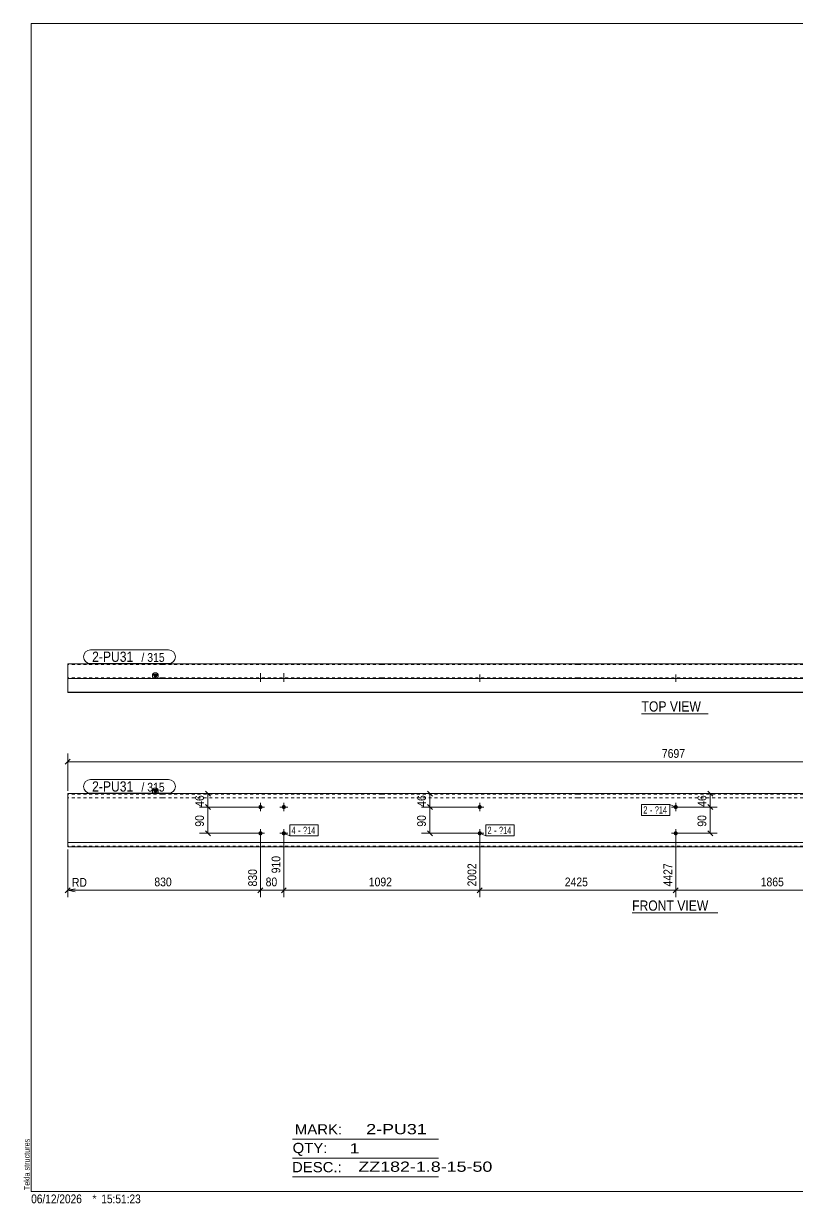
# Model space of a CAD drawing. Header units: millimetres. Extents: x 2 to 579, y 1 to 405.
# Drawn here: x 2.4 to 267.3, y 1 to 405 of the extents above; entities that cross this region are included whole.
import ezdxf

# ---------------------------------------------------------------- set-up
doc = ezdxf.new("R2010")
doc.units = ezdxf.units.MM
doc.linetypes.add('XKITLINE00', pattern=[0])
doc.linetypes.add('XKITLINE01', pattern=[4, 1, -1, 1, -1])
for name, color, linetype, lineweight in [('Bolt', 3, 'Continuous', 0), ('BoltMark', 7, 'Continuous', 0), ('Dimensions', 7, 'Continuous', 0), ('DrawingSheet', 5, 'Continuous', 0), ('OtherObjectType', 7, 'Continuous', 0), ('Part', 2, 'Continuous', 0), ('PartMark', 7, 'Continuous', 0)]:
    doc.layers.add(name, color=color, linetype=linetype, lineweight=lineweight)
doc.styles.add('ARIAL', font='ARIAL.TTF')
doc.styles.add('ARIAL_NARROW', font='ARIALN.TTF')

# ---------------------------------------------------------------- blocks, each defined once
blk = doc.blocks.new('*A1')
at = {"layer": 'Bolt'}
for points in [[(84.2, 136.67), (84.19, 136.63), (84.19, 136.6), (84.18, 136.56), (84.18, 136.53), (84.17, 136.5), (84.16, 136.46), (84.14, 136.43), (84.13, 136.4), (84.11, 136.37), (84.1, 136.34), (84.08, 136.31), (84.06, 136.28), (84.04, 136.26), (84.02, 136.23), (83.99, 136.2), (83.97, 136.18), (83.94, 136.16), (83.91, 136.14), (83.89, 136.12), (83.86, 136.1), (83.83, 136.08), (83.8, 136.07), (83.76, 136.05), (83.73, 136.04), (83.7, 136.03), (83.67, 136.02), (83.63, 136.01), (83.6, 136.01), (83.57, 136), (83.53, 136), (83.5, 136), (83.46, 136), (83.43, 136), (83.39, 136.01), (83.36, 136.01), (83.33, 136.02), (83.29, 136.03), (83.26, 136.04), (83.23, 136.05), (83.2, 136.07), (83.17, 136.08), (83.14, 136.1), (83.11, 136.12), (83.08, 136.14), (83.05, 136.16), (83.03, 136.18), (83, 136.2), (82.98, 136.23), (82.96, 136.26), (82.93, 136.28), (82.91, 136.31), (82.9, 136.34), (82.88, 136.37), (82.86, 136.4), (82.85, 136.43), (82.84, 136.46), (82.83, 136.5), (82.82, 136.53), (82.81, 136.56), (82.8, 136.6), (82.8, 136.63), (82.8, 136.67), (82.8, 136.7), (82.8, 136.73), (82.8, 136.77), (82.8, 136.8), (82.81, 136.84), (82.82, 136.87), (82.83, 136.9), (82.84, 136.94), (82.85, 136.97), (82.86, 137), (82.88, 137.03), (82.9, 137.06), (82.91, 137.09), (82.93, 137.12), (82.96, 137.14), (82.98, 137.17), (83, 137.19), (83.03, 137.22), (83.05, 137.24), (83.08, 137.26), (83.11, 137.28), (83.14, 137.3), (83.17, 137.32), (83.2, 137.33), (83.23, 137.35), (83.26, 137.36), (83.29, 137.37), (83.33, 137.38), (83.36, 137.39), (83.39, 137.39), (83.43, 137.4), (83.46, 137.4), (83.5, 137.4), (83.53, 137.4), (83.57, 137.4), (83.6, 137.39), (83.63, 137.39), (83.67, 137.38), (83.7, 137.37), (83.73, 137.36), (83.76, 137.35), (83.8, 137.33), (83.83, 137.32), (83.86, 137.3), (83.89, 137.28), (83.91, 137.26), (83.94, 137.24), (83.97, 137.22), (83.99, 137.19), (84.02, 137.17), (84.04, 137.14), (84.06, 137.12), (84.08, 137.09), (84.1, 137.06), (84.11, 137.03), (84.13, 137), (84.14, 136.97), (84.16, 136.94), (84.17, 136.9), (84.18, 136.87), (84.18, 136.84), (84.19, 136.8), (84.19, 136.77), (84.2, 136.73), (84.2, 136.7)], [(92.2, 136.67), (92.19, 136.63), (92.19, 136.6), (92.18, 136.56), (92.18, 136.53), (92.17, 136.5), (92.16, 136.46), (92.14, 136.43), (92.13, 136.4), (92.11, 136.37), (92.1, 136.34), (92.08, 136.31), (92.06, 136.28), (92.04, 136.26), (92.02, 136.23), (91.99, 136.2), (91.97, 136.18), (91.94, 136.16), (91.91, 136.14), (91.89, 136.12), (91.86, 136.1), (91.83, 136.08), (91.8, 136.07), (91.76, 136.05), (91.73, 136.04), (91.7, 136.03), (91.67, 136.02), (91.63, 136.01), (91.6, 136.01), (91.57, 136), (91.53, 136), (91.5, 136), (91.46, 136), (91.43, 136), (91.39, 136.01), (91.36, 136.01), (91.33, 136.02), (91.29, 136.03), (91.26, 136.04), (91.23, 136.05), (91.2, 136.07), (91.17, 136.08), (91.14, 136.1), (91.11, 136.12), (91.08, 136.14), (91.05, 136.16), (91.03, 136.18), (91, 136.2), (90.98, 136.23), (90.96, 136.26), (90.93, 136.28), (90.91, 136.31), (90.9, 136.34), (90.88, 136.37), (90.86, 136.4), (90.85, 136.43), (90.84, 136.46), (90.83, 136.5), (90.82, 136.53), (90.81, 136.56), (90.8, 136.6), (90.8, 136.63), (90.8, 136.67), (90.8, 136.7), (90.8, 136.73), (90.8, 136.77), (90.8, 136.8), (90.81, 136.84), (90.82, 136.87), (90.83, 136.9), (90.84, 136.94), (90.85, 136.97), (90.86, 137), (90.88, 137.03), (90.9, 137.06), (90.91, 137.09), (90.93, 137.12), (90.96, 137.14), (90.98, 137.17), (91, 137.19), (91.03, 137.22), (91.05, 137.24), (91.08, 137.26), (91.11, 137.28), (91.14, 137.3), (91.17, 137.32), (91.2, 137.33), (91.23, 137.35), (91.26, 137.36), (91.29, 137.37), (91.33, 137.38), (91.36, 137.39), (91.39, 137.39), (91.43, 137.4), (91.46, 137.4), (91.5, 137.4), (91.53, 137.4), (91.57, 137.4), (91.6, 137.39), (91.63, 137.39), (91.67, 137.38), (91.7, 137.37), (91.73, 137.36), (91.76, 137.35), (91.8, 137.33), (91.83, 137.32), (91.86, 137.3), (91.89, 137.28), (91.91, 137.26), (91.94, 137.24), (91.97, 137.22), (91.99, 137.19), (92.02, 137.17), (92.04, 137.14), (92.06, 137.12), (92.08, 137.09), (92.1, 137.06), (92.11, 137.03), (92.13, 137), (92.14, 136.97), (92.16, 136.94), (92.17, 136.9), (92.18, 136.87), (92.18, 136.84), (92.19, 136.8), (92.19, 136.77), (92.2, 136.73), (92.2, 136.7)], [(84.2, 127.67), (84.19, 127.63), (84.19, 127.6), (84.18, 127.56), (84.18, 127.53), (84.17, 127.5), (84.16, 127.46), (84.14, 127.43), (84.13, 127.4), (84.11, 127.37), (84.1, 127.34), (84.08, 127.31), (84.06, 127.28), (84.04, 127.26), (84.02, 127.23), (83.99, 127.2), (83.97, 127.18), (83.94, 127.16), (83.91, 127.14), (83.89, 127.12), (83.86, 127.1), (83.83, 127.08), (83.8, 127.07), (83.76, 127.05), (83.73, 127.04), (83.7, 127.03), (83.67, 127.02), (83.63, 127.01), (83.6, 127.01), (83.57, 127), (83.53, 127), (83.5, 127), (83.46, 127), (83.43, 127), (83.39, 127.01), (83.36, 127.01), (83.33, 127.02), (83.29, 127.03), (83.26, 127.04), (83.23, 127.05), (83.2, 127.07), (83.17, 127.08), (83.14, 127.1), (83.11, 127.12), (83.08, 127.14), (83.05, 127.16), (83.03, 127.18), (83, 127.2), (82.98, 127.23), (82.96, 127.26), (82.93, 127.28), (82.91, 127.31), (82.9, 127.34), (82.88, 127.37), (82.86, 127.4), (82.85, 127.43), (82.84, 127.46), (82.83, 127.5), (82.82, 127.53), (82.81, 127.56), (82.8, 127.6), (82.8, 127.63), (82.8, 127.67), (82.8, 127.7), (82.8, 127.73), (82.8, 127.77), (82.8, 127.8), (82.81, 127.84), (82.82, 127.87), (82.83, 127.9), (82.84, 127.94), (82.85, 127.97), (82.86, 128), (82.88, 128.03), (82.9, 128.06), (82.91, 128.09), (82.93, 128.12), (82.96, 128.14), (82.98, 128.17), (83, 128.19), (83.03, 128.22), (83.05, 128.24), (83.08, 128.26), (83.11, 128.28), (83.14, 128.3), (83.17, 128.32), (83.2, 128.33), (83.23, 128.35), (83.26, 128.36), (83.29, 128.37), (83.33, 128.38), (83.36, 128.39), (83.39, 128.39), (83.43, 128.4), (83.46, 128.4), (83.5, 128.4), (83.53, 128.4), (83.57, 128.4), (83.6, 128.39), (83.63, 128.39), (83.67, 128.38), (83.7, 128.37), (83.73, 128.36), (83.76, 128.35), (83.8, 128.33), (83.83, 128.32), (83.86, 128.3), (83.89, 128.28), (83.91, 128.26), (83.94, 128.24), (83.97, 128.22), (83.99, 128.19), (84.02, 128.17), (84.04, 128.14), (84.06, 128.12), (84.08, 128.09), (84.1, 128.06), (84.11, 128.03), (84.13, 128), (84.14, 127.97), (84.16, 127.94), (84.17, 127.9), (84.18, 127.87), (84.18, 127.84), (84.19, 127.8), (84.19, 127.77), (84.2, 127.73), (84.2, 127.7)], [(92.2, 127.67), (92.19, 127.63), (92.19, 127.6), (92.18, 127.56), (92.18, 127.53), (92.17, 127.5), (92.16, 127.46), (92.14, 127.43), (92.13, 127.4), (92.11, 127.37), (92.1, 127.34), (92.08, 127.31), (92.06, 127.28), (92.04, 127.26), (92.02, 127.23), (91.99, 127.2), (91.97, 127.18), (91.94, 127.16), (91.91, 127.14), (91.89, 127.12), (91.86, 127.1), (91.83, 127.08), (91.8, 127.07), (91.76, 127.05), (91.73, 127.04), (91.7, 127.03), (91.67, 127.02), (91.63, 127.01), (91.6, 127.01), (91.57, 127), (91.53, 127), (91.5, 127), (91.46, 127), (91.43, 127), (91.39, 127.01), (91.36, 127.01), (91.33, 127.02), (91.29, 127.03), (91.26, 127.04), (91.23, 127.05), (91.2, 127.07), (91.17, 127.08), (91.14, 127.1), (91.11, 127.12), (91.08, 127.14), (91.05, 127.16), (91.03, 127.18), (91, 127.2), (90.98, 127.23), (90.96, 127.26), (90.93, 127.28), (90.91, 127.31), (90.9, 127.34), (90.88, 127.37), (90.86, 127.4), (90.85, 127.43), (90.84, 127.46), (90.83, 127.5), (90.82, 127.53), (90.81, 127.56), (90.8, 127.6), (90.8, 127.63), (90.8, 127.67), (90.8, 127.7), (90.8, 127.73), (90.8, 127.77), (90.8, 127.8), (90.81, 127.84), (90.82, 127.87), (90.83, 127.9), (90.84, 127.94), (90.85, 127.97), (90.86, 128), (90.88, 128.03), (90.9, 128.06), (90.91, 128.09), (90.93, 128.12), (90.96, 128.14), (90.98, 128.17), (91, 128.19), (91.03, 128.22), (91.05, 128.24), (91.08, 128.26), (91.11, 128.28), (91.14, 128.3), (91.17, 128.32), (91.2, 128.33), (91.23, 128.35), (91.26, 128.36), (91.29, 128.37), (91.33, 128.38), (91.36, 128.39), (91.39, 128.39), (91.43, 128.4), (91.46, 128.4), (91.5, 128.4), (91.53, 128.4), (91.57, 128.4), (91.6, 128.39), (91.63, 128.39), (91.67, 128.38), (91.7, 128.37), (91.73, 128.36), (91.76, 128.35), (91.8, 128.33), (91.83, 128.32), (91.86, 128.3), (91.89, 128.28), (91.91, 128.26), (91.94, 128.24), (91.97, 128.22), (91.99, 128.19), (92.02, 128.17), (92.04, 128.14), (92.06, 128.12), (92.08, 128.09), (92.1, 128.06), (92.11, 128.03), (92.13, 128), (92.14, 127.97), (92.16, 127.94), (92.17, 127.9), (92.18, 127.87), (92.18, 127.84), (92.19, 127.8), (92.19, 127.77), (92.2, 127.73), (92.2, 127.7)]]:
    blk.add_hatch(color=3, dxfattribs=at).paths.add_polyline_path(points, flags=17)
at = {"layer": 'Bolt', "color": 3, "linetype": 'XKITLINE00', "lineweight": 0}
for p, q in [((83.5, 138.1), (83.5, 135.3)), ((91.5, 138.1), (91.5, 135.3)), ((84.9, 136.7), (82.1, 136.7)), ((92.9, 136.7), (90.1, 136.7)), ((84.9, 127.7), (82.1, 127.7)), ((83.5, 129.1), (83.5, 126.3)), ((92.9, 127.7), (90.1, 127.7)), ((91.5, 129.1), (91.5, 126.3))]:
    blk.add_line(p, q, dxfattribs=at)
blk = doc.blocks.new('*A2')
at = {"layer": 'Bolt'}
for points in [[(159.29, 136.67), (159.29, 136.63), (159.28, 136.6), (159.28, 136.56), (159.27, 136.53), (159.26, 136.5), (159.25, 136.46), (159.24, 136.43), (159.22, 136.4), (159.21, 136.37), (159.19, 136.34), (159.17, 136.31), (159.15, 136.28), (159.13, 136.26), (159.11, 136.23), (159.09, 136.2), (159.06, 136.18), (159.03, 136.16), (159.01, 136.14), (158.98, 136.12), (158.95, 136.1), (158.92, 136.08), (158.89, 136.07), (158.86, 136.05), (158.83, 136.04), (158.79, 136.03), (158.76, 136.02), (158.73, 136.01), (158.69, 136.01), (158.66, 136), (158.63, 136), (158.59, 136), (158.56, 136), (158.52, 136), (158.49, 136.01), (158.45, 136.01), (158.42, 136.02), (158.39, 136.03), (158.36, 136.04), (158.32, 136.05), (158.29, 136.07), (158.26, 136.08), (158.23, 136.1), (158.2, 136.12), (158.17, 136.14), (158.15, 136.16), (158.12, 136.18), (158.1, 136.2), (158.07, 136.23), (158.05, 136.26), (158.03, 136.28), (158.01, 136.31), (157.99, 136.34), (157.97, 136.37), (157.96, 136.4), (157.94, 136.43), (157.93, 136.46), (157.92, 136.5), (157.91, 136.53), (157.9, 136.56), (157.9, 136.6), (157.89, 136.63), (157.89, 136.67), (157.89, 136.7), (157.89, 136.73), (157.89, 136.77), (157.9, 136.8), (157.9, 136.84), (157.91, 136.87), (157.92, 136.9), (157.93, 136.94), (157.94, 136.97), (157.96, 137), (157.97, 137.03), (157.99, 137.06), (158.01, 137.09), (158.03, 137.12), (158.05, 137.14), (158.07, 137.17), (158.1, 137.19), (158.12, 137.22), (158.15, 137.24), (158.17, 137.26), (158.2, 137.28), (158.23, 137.3), (158.26, 137.32), (158.29, 137.33), (158.32, 137.35), (158.36, 137.36), (158.39, 137.37), (158.42, 137.38), (158.45, 137.39), (158.49, 137.39), (158.52, 137.4), (158.56, 137.4), (158.59, 137.4), (158.63, 137.4), (158.66, 137.4), (158.69, 137.39), (158.73, 137.39), (158.76, 137.38), (158.79, 137.37), (158.83, 137.36), (158.86, 137.35), (158.89, 137.33), (158.92, 137.32), (158.95, 137.3), (158.98, 137.28), (159.01, 137.26), (159.03, 137.24), (159.06, 137.22), (159.09, 137.19), (159.11, 137.17), (159.13, 137.14), (159.15, 137.12), (159.17, 137.09), (159.19, 137.06), (159.21, 137.03), (159.22, 137), (159.24, 136.97), (159.25, 136.94), (159.26, 136.9), (159.27, 136.87), (159.28, 136.84), (159.28, 136.8), (159.29, 136.77), (159.29, 136.73), (159.29, 136.7)], [(159.29, 127.67), (159.29, 127.63), (159.28, 127.6), (159.28, 127.56), (159.27, 127.53), (159.26, 127.5), (159.25, 127.46), (159.24, 127.43), (159.22, 127.4), (159.21, 127.37), (159.19, 127.34), (159.17, 127.31), (159.15, 127.28), (159.13, 127.26), (159.11, 127.23), (159.09, 127.2), (159.06, 127.18), (159.03, 127.16), (159.01, 127.14), (158.98, 127.12), (158.95, 127.1), (158.92, 127.08), (158.89, 127.07), (158.86, 127.05), (158.83, 127.04), (158.79, 127.03), (158.76, 127.02), (158.73, 127.01), (158.69, 127.01), (158.66, 127), (158.63, 127), (158.59, 127), (158.56, 127), (158.52, 127), (158.49, 127.01), (158.45, 127.01), (158.42, 127.02), (158.39, 127.03), (158.36, 127.04), (158.32, 127.05), (158.29, 127.07), (158.26, 127.08), (158.23, 127.1), (158.2, 127.12), (158.17, 127.14), (158.15, 127.16), (158.12, 127.18), (158.1, 127.2), (158.07, 127.23), (158.05, 127.26), (158.03, 127.28), (158.01, 127.31), (157.99, 127.34), (157.97, 127.37), (157.96, 127.4), (157.94, 127.43), (157.93, 127.46), (157.92, 127.5), (157.91, 127.53), (157.9, 127.56), (157.9, 127.6), (157.89, 127.63), (157.89, 127.67), (157.89, 127.7), (157.89, 127.73), (157.89, 127.77), (157.9, 127.8), (157.9, 127.84), (157.91, 127.87), (157.92, 127.9), (157.93, 127.94), (157.94, 127.97), (157.96, 128), (157.97, 128.03), (157.99, 128.06), (158.01, 128.09), (158.03, 128.12), (158.05, 128.14), (158.07, 128.17), (158.1, 128.19), (158.12, 128.22), (158.15, 128.24), (158.17, 128.26), (158.2, 128.28), (158.23, 128.3), (158.26, 128.32), (158.29, 128.33), (158.32, 128.35), (158.36, 128.36), (158.39, 128.37), (158.42, 128.38), (158.45, 128.39), (158.49, 128.39), (158.52, 128.4), (158.56, 128.4), (158.59, 128.4), (158.63, 128.4), (158.66, 128.4), (158.69, 128.39), (158.73, 128.39), (158.76, 128.38), (158.79, 128.37), (158.83, 128.36), (158.86, 128.35), (158.89, 128.33), (158.92, 128.32), (158.95, 128.3), (158.98, 128.28), (159.01, 128.26), (159.03, 128.24), (159.06, 128.22), (159.09, 128.19), (159.11, 128.17), (159.13, 128.14), (159.15, 128.12), (159.17, 128.09), (159.19, 128.06), (159.21, 128.03), (159.22, 128), (159.24, 127.97), (159.25, 127.94), (159.26, 127.9), (159.27, 127.87), (159.28, 127.84), (159.28, 127.8), (159.29, 127.77), (159.29, 127.73), (159.29, 127.7)]]:
    blk.add_hatch(color=3, dxfattribs=at).paths.add_polyline_path(points, flags=17)
at = {"layer": 'Bolt', "color": 3, "linetype": 'XKITLINE00', "lineweight": 0}
for p, q in [((158.59, 138.1), (158.59, 135.3)), ((159.99, 136.7), (157.19, 136.7)), ((159.99, 127.7), (157.19, 127.7)), ((158.59, 129.1), (158.59, 126.3))]:
    blk.add_line(p, q, dxfattribs=at)
blk = doc.blocks.new('*A3')
at = {"layer": 'Bolt'}
for points in [[(226.38, 136.67), (226.38, 136.63), (226.38, 136.6), (226.37, 136.56), (226.36, 136.53), (226.35, 136.5), (226.34, 136.46), (226.33, 136.43), (226.32, 136.4), (226.3, 136.37), (226.29, 136.34), (226.27, 136.31), (226.25, 136.28), (226.23, 136.26), (226.2, 136.23), (226.18, 136.2), (226.15, 136.18), (226.13, 136.16), (226.1, 136.14), (226.07, 136.12), (226.04, 136.1), (226.01, 136.08), (225.98, 136.07), (225.95, 136.05), (225.92, 136.04), (225.89, 136.03), (225.85, 136.02), (225.82, 136.01), (225.79, 136.01), (225.75, 136), (225.72, 136), (225.68, 136), (225.65, 136), (225.62, 136), (225.58, 136.01), (225.55, 136.01), (225.51, 136.02), (225.48, 136.03), (225.45, 136.04), (225.42, 136.05), (225.39, 136.07), (225.35, 136.08), (225.32, 136.1), (225.3, 136.12), (225.27, 136.14), (225.24, 136.16), (225.21, 136.18), (225.19, 136.2), (225.17, 136.23), (225.14, 136.26), (225.12, 136.28), (225.1, 136.31), (225.08, 136.34), (225.07, 136.37), (225.05, 136.4), (225.04, 136.43), (225.03, 136.46), (225.01, 136.5), (225.01, 136.53), (225, 136.56), (224.99, 136.6), (224.99, 136.63), (224.99, 136.67), (224.98, 136.7), (224.99, 136.73), (224.99, 136.77), (224.99, 136.8), (225, 136.84), (225.01, 136.87), (225.01, 136.9), (225.03, 136.94), (225.04, 136.97), (225.05, 137), (225.07, 137.03), (225.08, 137.06), (225.1, 137.09), (225.12, 137.12), (225.14, 137.14), (225.17, 137.17), (225.19, 137.19), (225.21, 137.22), (225.24, 137.24), (225.27, 137.26), (225.3, 137.28), (225.32, 137.3), (225.35, 137.32), (225.39, 137.33), (225.42, 137.35), (225.45, 137.36), (225.48, 137.37), (225.51, 137.38), (225.55, 137.39), (225.58, 137.39), (225.62, 137.4), (225.65, 137.4), (225.68, 137.4), (225.72, 137.4), (225.75, 137.4), (225.79, 137.39), (225.82, 137.39), (225.85, 137.38), (225.89, 137.37), (225.92, 137.36), (225.95, 137.35), (225.98, 137.33), (226.01, 137.32), (226.04, 137.3), (226.07, 137.28), (226.1, 137.26), (226.13, 137.24), (226.15, 137.22), (226.18, 137.19), (226.2, 137.17), (226.23, 137.14), (226.25, 137.12), (226.27, 137.09), (226.29, 137.06), (226.3, 137.03), (226.32, 137), (226.33, 136.97), (226.34, 136.94), (226.35, 136.9), (226.36, 136.87), (226.37, 136.84), (226.38, 136.8), (226.38, 136.77), (226.38, 136.73), (226.38, 136.7)], [(226.38, 127.67), (226.38, 127.63), (226.38, 127.6), (226.37, 127.56), (226.36, 127.53), (226.35, 127.5), (226.34, 127.46), (226.33, 127.43), (226.32, 127.4), (226.3, 127.37), (226.29, 127.34), (226.27, 127.31), (226.25, 127.28), (226.23, 127.26), (226.2, 127.23), (226.18, 127.2), (226.15, 127.18), (226.13, 127.16), (226.1, 127.14), (226.07, 127.12), (226.04, 127.1), (226.01, 127.08), (225.98, 127.07), (225.95, 127.05), (225.92, 127.04), (225.89, 127.03), (225.85, 127.02), (225.82, 127.01), (225.79, 127.01), (225.75, 127), (225.72, 127), (225.68, 127), (225.65, 127), (225.62, 127), (225.58, 127.01), (225.55, 127.01), (225.51, 127.02), (225.48, 127.03), (225.45, 127.04), (225.42, 127.05), (225.39, 127.07), (225.35, 127.08), (225.32, 127.1), (225.3, 127.12), (225.27, 127.14), (225.24, 127.16), (225.21, 127.18), (225.19, 127.2), (225.17, 127.23), (225.14, 127.26), (225.12, 127.28), (225.1, 127.31), (225.08, 127.34), (225.07, 127.37), (225.05, 127.4), (225.04, 127.43), (225.03, 127.46), (225.01, 127.5), (225.01, 127.53), (225, 127.56), (224.99, 127.6), (224.99, 127.63), (224.99, 127.67), (224.98, 127.7), (224.99, 127.73), (224.99, 127.77), (224.99, 127.8), (225, 127.84), (225.01, 127.87), (225.01, 127.9), (225.03, 127.94), (225.04, 127.97), (225.05, 128), (225.07, 128.03), (225.08, 128.06), (225.1, 128.09), (225.12, 128.12), (225.14, 128.14), (225.17, 128.17), (225.19, 128.19), (225.21, 128.22), (225.24, 128.24), (225.27, 128.26), (225.3, 128.28), (225.32, 128.3), (225.35, 128.32), (225.39, 128.33), (225.42, 128.35), (225.45, 128.36), (225.48, 128.37), (225.51, 128.38), (225.55, 128.39), (225.58, 128.39), (225.62, 128.4), (225.65, 128.4), (225.68, 128.4), (225.72, 128.4), (225.75, 128.4), (225.79, 128.39), (225.82, 128.39), (225.85, 128.38), (225.89, 128.37), (225.92, 128.36), (225.95, 128.35), (225.98, 128.33), (226.01, 128.32), (226.04, 128.3), (226.07, 128.28), (226.1, 128.26), (226.13, 128.24), (226.15, 128.22), (226.18, 128.19), (226.2, 128.17), (226.23, 128.14), (226.25, 128.12), (226.27, 128.09), (226.29, 128.06), (226.3, 128.03), (226.32, 128), (226.33, 127.97), (226.34, 127.94), (226.35, 127.9), (226.36, 127.87), (226.37, 127.84), (226.38, 127.8), (226.38, 127.77), (226.38, 127.73), (226.38, 127.7)]]:
    blk.add_hatch(color=3, dxfattribs=at).paths.add_polyline_path(points, flags=17)
at = {"layer": 'Bolt', "color": 3, "linetype": 'XKITLINE00', "lineweight": 0}
for p, q in [((225.68, 138.1), (225.68, 135.3)), ((227.08, 136.7), (224.28, 136.7)), ((227.08, 127.7), (224.28, 127.7)), ((225.68, 129.1), (225.68, 126.3))]:
    blk.add_line(p, q, dxfattribs=at)
blk = doc.blocks.new('*A6')
at = {"layer": 'Part'}
blk.add_hatch(color=2, dxfattribs=at).paths.add_polyline_path([(46.7, 142.7), (48.3, 142.7), (47.5, 141.3)], flags=17)
at = {"layer": 'Part', "color": 2, "linetype": 'XKITLINE00', "lineweight": 0}
for p, q in [((47.5, 141.3), (46.7, 142.7)), ((46.7, 142.7), (48.3, 142.7)), ((48.3, 142.7), (47.5, 141.3)), ((17.5, 141.3), (17.5, 123.1)), ((49.9, 141.3), (17.5, 141.3)), ((124.99, 141.3), (50, 141.3)), ((192.09, 141.3), (125.09, 141.3)), ((259.18, 141.3), (192.19, 141.3)), ((433.28, 141.3), (259.28, 141.3)), ((433.28, 141.3), (433.28, 123.1)), ((49.9, 124.6), (17.5, 124.6)), ((17.5, 123.1), (49.9, 123.1)), ((124.99, 124.6), (50, 124.6)), ((50, 123.1), (124.99, 123.1)), ((192.09, 124.6), (125.09, 124.6)), ((125.09, 123.1), (192.09, 123.1)), ((259.18, 124.6), (192.19, 124.6)), ((192.19, 123.1), (259.18, 123.1)), ((433.28, 124.6), (259.28, 124.6)), ((259.28, 123.1), (433.28, 123.1))]:
    blk.add_line(p, q, dxfattribs=at)
at = {"layer": 'Part', "color": 7, "linetype": 'XKITLINE01', "lineweight": 0}
for p, q in [((49.9, 141.12), (17.5, 141.12)), ((49.9, 139.8), (17.5, 139.8)), ((124.99, 141.12), (50, 141.12)), ((124.99, 139.8), (50, 139.8)), ((192.09, 141.12), (125.09, 141.12)), ((192.09, 139.8), (125.09, 139.8)), ((259.18, 141.12), (192.19, 141.12)), ((259.18, 139.8), (192.19, 139.8)), ((433.28, 141.12), (259.28, 141.12)), ((433.28, 139.8), (259.28, 139.8)), ((49.9, 123.28), (17.5, 123.28)), ((124.99, 123.28), (50, 123.28)), ((192.09, 123.28), (125.09, 123.28)), ((259.18, 123.28), (192.19, 123.28)), ((433.28, 123.28), (259.28, 123.28))]:
    blk.add_line(p, q, dxfattribs=at)
at = {"layer": 'Part', "color": 2, "linetype": 'XKITLINE00', "lineweight": 0}
blk.add_circle((47.5, 142.2), 1, dxfattribs=at)
blk = doc.blocks.new('*A7')
at = {"layer": 'Bolt'}
for points in [[(82.8, 180.72), (82.8, 180.9), (84.2, 180.9), (84.2, 180.72)], [(82.8, 180.72), (82.8, 180.9), (84.2, 180.9), (84.2, 180.72)], [(90.8, 180.72), (90.8, 180.9), (92.2, 180.9), (92.2, 180.72)], [(90.8, 180.72), (90.8, 180.9), (92.2, 180.9), (92.2, 180.72)]]:
    blk.add_hatch(color=3, dxfattribs=at).paths.add_polyline_path(points, flags=17)
at = {"layer": 'Bolt', "color": 3, "linetype": 'XKITLINE00', "lineweight": 0}
for p, q in [((83.5, 182.56), (83.5, 179.56)), ((83.5, 182.56), (83.5, 179.56)), ((91.5, 182.56), (91.5, 179.56)), ((91.5, 182.56), (91.5, 179.56)), ((82.8, 180.9), (82.8, 180.72)), ((82.8, 180.9), (82.8, 180.72)), ((84.2, 180.9), (84.2, 180.72)), ((84.2, 180.9), (84.2, 180.72)), ((90.8, 180.9), (90.8, 180.72)), ((90.8, 180.9), (90.8, 180.72)), ((92.2, 180.9), (92.2, 180.72)), ((92.2, 180.9), (92.2, 180.72))]:
    blk.add_line(p, q, dxfattribs=at)
blk = doc.blocks.new('*A8')
at = {"layer": 'Bolt'}
blk.add_hatch(color=3, dxfattribs=at).paths.add_polyline_path([(157.89, 180.72), (157.89, 180.9), (159.29, 180.9), (159.29, 180.72)], flags=17)
blk.add_hatch(color=3, dxfattribs=at).paths.add_polyline_path([(157.89, 180.72), (157.89, 180.9), (159.29, 180.9), (159.29, 180.72)], flags=17)
at = {"layer": 'Bolt', "color": 3, "linetype": 'XKITLINE00', "lineweight": 0}
for p, q in [((158.59, 182.06), (158.59, 179.56)), ((158.59, 182.06), (158.59, 179.56)), ((157.89, 180.9), (157.89, 180.72)), ((157.89, 180.9), (157.89, 180.72)), ((159.29, 180.9), (159.29, 180.72)), ((159.29, 180.9), (159.29, 180.72))]:
    blk.add_line(p, q, dxfattribs=at)
blk = doc.blocks.new('*A9')
at = {"layer": 'Bolt'}
blk.add_hatch(color=3, dxfattribs=at).paths.add_polyline_path([(224.98, 180.72), (224.98, 180.9), (226.38, 180.9), (226.38, 180.72)], flags=17)
blk.add_hatch(color=3, dxfattribs=at).paths.add_polyline_path([(224.98, 180.72), (224.98, 180.9), (226.38, 180.9), (226.38, 180.72)], flags=17)
at = {"layer": 'Bolt', "color": 3, "linetype": 'XKITLINE00', "lineweight": 0}
for p, q in [((225.68, 182.06), (225.68, 179.56)), ((225.68, 182.06), (225.68, 179.56)), ((224.98, 180.9), (224.98, 180.72)), ((224.98, 180.9), (224.98, 180.72)), ((226.38, 180.9), (226.38, 180.72)), ((226.38, 180.9), (226.38, 180.72))]:
    blk.add_line(p, q, dxfattribs=at)
blk = doc.blocks.new('*A12')
at = {"layer": 'Part'}
blk.add_hatch(color=2, dxfattribs=at).paths.add_polyline_path([(46.7, 182.21), (48.3, 182.21), (47.5, 180.81)], flags=17)
at = {"layer": 'Part', "color": 2, "linetype": 'XKITLINE00', "lineweight": 0}
for p, q in [((17.5, 176.08), (17.5, 185.72)), ((49.9, 185.72), (17.5, 185.72)), ((47.5, 180.81), (46.7, 182.21)), ((46.7, 182.21), (48.3, 182.21)), ((48.3, 182.21), (47.5, 180.81)), ((124.99, 185.72), (50, 185.72)), ((192.09, 185.72), (125.09, 185.72)), ((259.18, 185.72), (192.19, 185.72)), ((433.28, 185.72), (259.28, 185.72)), ((433.28, 185.72), (433.28, 176.08)), ((49.9, 180.72), (17.5, 180.72)), ((124.99, 180.72), (50, 180.72)), ((192.09, 180.72), (125.09, 180.72)), ((259.18, 180.72), (192.19, 180.72)), ((433.28, 180.72), (259.28, 180.72)), ((17.5, 175.9), (17.5, 176.08)), ((17.5, 176.08), (49.9, 176.08)), ((49.9, 175.9), (17.5, 175.9)), ((50, 176.08), (124.99, 176.08)), ((124.99, 175.9), (50, 175.9)), ((125.09, 176.08), (192.09, 176.08)), ((192.09, 175.9), (125.09, 175.9)), ((192.19, 176.08), (259.18, 176.08)), ((259.18, 175.9), (192.19, 175.9)), ((259.28, 176.08), (433.28, 176.08)), ((433.28, 175.9), (259.28, 175.9)), ((433.28, 176.08), (433.28, 175.9))]:
    blk.add_line(p, q, dxfattribs=at)
at = {"layer": 'Part', "color": 7, "linetype": 'XKITLINE01', "lineweight": 0}
for p, q in [((49.9, 185.54), (17.5, 185.54)), ((124.99, 185.54), (50, 185.54)), ((192.09, 185.54), (125.09, 185.54)), ((259.18, 185.54), (192.19, 185.54)), ((433.28, 185.54), (259.28, 185.54)), ((49.9, 180.9), (17.5, 180.9)), ((124.99, 180.9), (50, 180.9)), ((192.09, 180.9), (125.09, 180.9)), ((259.18, 180.9), (192.19, 180.9)), ((433.28, 180.9), (259.28, 180.9))]:
    blk.add_line(p, q, dxfattribs=at)
at = {"layer": 'Part', "color": 2, "linetype": 'XKITLINE00', "lineweight": 0}
blk.add_circle((47.5, 181.71), 1, dxfattribs=at)
blk = doc.blocks.new('*A13')
at = {"layer": 'DrawingSheet', "color": 5, "linetype": 'XKITLINE00', "lineweight": 0}
for p, q in [((579, 405), (5, 405)), ((5, 405), (5, 5)), ((579, 5), (579, 405)), ((5, 5), (579, 5))]:
    blk.add_line(p, q, dxfattribs=at)
at = {"layer": 'DrawingSheet', "color": 5, "style": 'ARIAL', "width": 0.85}
blk.add_text('Tekla structures', height=2, rotation=90, dxfattribs=at).set_placement((4.5, 5.5))
blk = doc.blocks.new('*A17')
at = {"layer": 'OtherObjectType', "color": 6, "linetype": 'XKITLINE00', "lineweight": 0}
for p, q in [((94.5, 23), (144.5, 23)), ((94.5, 16.5), (144.5, 16.5)), ((94.5, 10), (144.5, 10))]:
    blk.add_line(p, q, dxfattribs=at)
at = {"layer": 'OtherObjectType', "color": 6, "style": 'ARIAL_NARROW'}
for s, width, p in [('MARK:', 1.275, (95.27, 24.58)), ('2-PU31', 1.525501, (119.69, 24.65)), ('QTY:', 1.275, (94.5, 18.19)), ('1', 1.525501, (113.99, 18.05)), ('DESC.:', 1.275, (94.29, 11.63)), ('ZZ182-1.8-15-50', 1.525501, (117, 11.79))]:
    blk.add_text(s, height=3.5, dxfattribs=dict(at, width=width)).set_placement(p)
blk = doc.blocks.new('*A20')
at = {"layer": 'OtherObjectType', "color": 7, "style": 'ARIAL_NARROW', "width": 1.008832}
for s, p in [('06/12/2026', (4.99, 1)), ('15:51:23', (29, 1)), ('*', (26, 1))]:
    blk.add_text(s, height=3, dxfattribs=at).set_placement(p)
blk = doc.blocks.new('*A21')
at = {"layer": 'Dimensions', "color": 7, "linetype": 'XKITLINE00', "lineweight": 0}
for p, q in [((236.65, 137.55), (238.35, 135.85)), ((226.68, 136.7), (239.9, 136.7)), ((237.5, 127.7), (237.5, 136.7)), ((226.68, 127.7), (239.9, 127.7)), ((236.65, 128.55), (238.35, 126.85))]:
    blk.add_line(p, q, dxfattribs=at)
at = {"layer": 'Dimensions', "color": 3}
for p in [(237.5, 136.7), (237.5, 127.7)]:
    blk.add_point(p, dxfattribs=at)
at = {"layer": 'Dimensions', "color": 3, "style": 'ARIAL', "width": 0.85}
blk.add_text('90', height=3, rotation=90.0002, dxfattribs=at).set_placement((236.15, 129.97))
blk = doc.blocks.new('*A22')
at = {"layer": 'Dimensions', "color": 7, "linetype": 'XKITLINE00', "lineweight": 0}
for p, q in [((236.65, 142.15), (238.35, 140.45)), ((226.68, 141.3), (239.9, 141.3)), ((236.65, 137.55), (238.35, 135.85)), ((237.5, 136.7), (237.5, 141.3)), ((226.68, 136.7), (239.9, 136.7))]:
    blk.add_line(p, q, dxfattribs=at)
at = {"layer": 'Dimensions', "color": 3}
for p in [(237.5, 141.3), (237.5, 136.7)]:
    blk.add_point(p, dxfattribs=at)
at = {"layer": 'Dimensions', "color": 3, "style": 'ARIAL', "width": 0.85}
blk.add_text('46', height=3, rotation=90.0002, dxfattribs=at).set_placement((236.15, 136.77))
blk = doc.blocks.new('*A23')
at = {"layer": 'Dimensions', "color": 7, "linetype": 'XKITLINE00', "lineweight": 0}
for p, q in [((64.65, 137.55), (66.35, 135.85)), ((82.5, 136.7), (62.65, 136.7)), ((65.5, 127.7), (65.5, 136.7)), ((82.5, 127.7), (62.65, 127.7)), ((64.65, 128.55), (66.35, 126.85))]:
    blk.add_line(p, q, dxfattribs=at)
at = {"layer": 'Dimensions', "color": 3}
for p in [(65.5, 136.7), (65.5, 127.7)]:
    blk.add_point(p, dxfattribs=at)
at = {"layer": 'Dimensions', "color": 3, "style": 'ARIAL', "width": 0.85}
blk.add_text('90', height=3, rotation=90.0002, dxfattribs=at).set_placement((64.15, 129.97))
blk = doc.blocks.new('*A24')
at = {"layer": 'Dimensions', "color": 7, "linetype": 'XKITLINE00', "lineweight": 0}
for p, q in [((64.65, 142.15), (66.35, 140.45)), ((82.5, 141.3), (62.65, 141.3)), ((64.65, 137.55), (66.35, 135.85)), ((65.5, 136.7), (65.5, 141.3)), ((82.5, 136.7), (62.65, 136.7))]:
    blk.add_line(p, q, dxfattribs=at)
at = {"layer": 'Dimensions', "color": 3}
for p in [(65.5, 141.3), (65.5, 136.7)]:
    blk.add_point(p, dxfattribs=at)
at = {"layer": 'Dimensions', "color": 3, "style": 'ARIAL', "width": 0.85}
blk.add_text('46', height=3, rotation=90.0002, dxfattribs=at).set_placement((64.15, 136.77))
blk = doc.blocks.new('*A25')
at = {"layer": 'Dimensions', "color": 7, "linetype": 'XKITLINE00', "lineweight": 0}
for p, q in [((140.65, 137.55), (142.35, 135.85)), ((157.59, 136.7), (138.65, 136.7)), ((141.5, 127.7), (141.5, 136.7)), ((157.59, 127.7), (138.65, 127.7)), ((140.65, 128.55), (142.35, 126.85))]:
    blk.add_line(p, q, dxfattribs=at)
at = {"layer": 'Dimensions', "color": 3}
for p in [(141.5, 136.7), (141.5, 127.7)]:
    blk.add_point(p, dxfattribs=at)
at = {"layer": 'Dimensions', "color": 3, "style": 'ARIAL', "width": 0.85}
blk.add_text('90', height=3, rotation=90.0002, dxfattribs=at).set_placement((140.15, 129.97))
blk = doc.blocks.new('*A26')
at = {"layer": 'Dimensions', "color": 7, "linetype": 'XKITLINE00', "lineweight": 0}
for p, q in [((140.65, 142.15), (142.35, 140.45)), ((157.59, 141.3), (138.65, 141.3)), ((140.65, 137.55), (142.35, 135.85)), ((141.5, 136.7), (141.5, 141.3)), ((157.59, 136.7), (138.65, 136.7))]:
    blk.add_line(p, q, dxfattribs=at)
at = {"layer": 'Dimensions', "color": 3}
for p in [(141.5, 141.3), (141.5, 136.7)]:
    blk.add_point(p, dxfattribs=at)
at = {"layer": 'Dimensions', "color": 3, "style": 'ARIAL', "width": 0.85}
blk.add_text('46', height=3, rotation=90.0002, dxfattribs=at).set_placement((140.15, 136.77))
blk = doc.blocks.new('*A29')
at = {"layer": 'Dimensions', "color": 7, "linetype": 'XKITLINE00', "lineweight": 0}
for p, q in [((17.5, 142.3), (17.5, 155.05)), ((433.28, 142.3), (433.28, 155.05)), ((18.35, 153.05), (16.65, 151.35)), ((17.5, 152.2), (433.28, 152.2)), ((434.13, 153.05), (432.43, 151.35))]:
    blk.add_line(p, q, dxfattribs=at)
at = {"layer": 'Dimensions', "color": 3}
for p in [(17.5, 152.2), (433.28, 152.2)]:
    blk.add_point(p, dxfattribs=at)
at = {"layer": 'Dimensions', "color": 3, "style": 'ARIAL', "width": 0.85}
blk.add_text('7697', height=3, dxfattribs=at).set_placement((220.94, 153.55))
blk = doc.blocks.new('*A30')
at = {"layer": 'Dimensions', "color": 7, "linetype": 'XKITLINE00', "lineweight": 0}
for p, q in [((83.5, 126.7), (83.5, 105.8)), ((17.5, 122.1), (17.5, 105.8)), ((17.5, 122.1), (17.5, 105.8)), ((18.35, 109.05), (16.65, 107.35)), ((20, 108.7), (17.5, 108.2)), ((17.5, 108.2), (83.5, 108.2)), ((20, 107.7), (17.5, 108.2)), ((24.72, 108.2), (17.5, 108.2)), ((84.35, 109.05), (82.65, 107.35))]:
    blk.add_line(p, q, dxfattribs=at)
at = {"layer": 'Dimensions', "color": 3}
for p in [(17.5, 108.2), (83.5, 108.2)]:
    blk.add_point(p, dxfattribs=at)
at = {"layer": 'Dimensions', "color": 7}
blk.add_point((17.5, 108.2), dxfattribs=at)
at = {"layer": 'Dimensions', "color": 3, "style": 'ARIAL', "width": 0.85}
blk.add_text('830', height=3, rotation=90.0002, dxfattribs=at).set_placement((82.3, 109.5))
for s, p in [('RD', (18.94, 109.4)), ('830', (47.16, 109.55))]:
    blk.add_text(s, height=3, dxfattribs=at).set_placement(p)
blk = doc.blocks.new('*A31')
at = {"layer": 'Dimensions', "color": 7, "linetype": 'XKITLINE00', "lineweight": 0}
for p, q in [((83.5, 126.7), (83.5, 105.8)), ((91.5, 126.7), (91.5, 105.8)), ((84.35, 109.05), (82.65, 107.35)), ((83.5, 108.2), (91.5, 108.2)), ((92.35, 109.05), (90.65, 107.35))]:
    blk.add_line(p, q, dxfattribs=at)
at = {"layer": 'Dimensions', "color": 3}
for p in [(83.5, 108.2), (91.5, 108.2)]:
    blk.add_point(p, dxfattribs=at)
at = {"layer": 'Dimensions', "color": 3, "style": 'ARIAL', "width": 0.85}
blk.add_text('910', height=3, rotation=90.0002, dxfattribs=at).set_placement((90.3, 114))
blk.add_text('80', height=3, dxfattribs=at).set_placement((85.27, 109.55))
blk = doc.blocks.new('*A32')
at = {"layer": 'Dimensions', "color": 7, "linetype": 'XKITLINE00', "lineweight": 0}
for p, q in [((91.5, 126.7), (91.5, 105.8)), ((158.59, 126.7), (158.59, 105.8)), ((92.35, 109.05), (90.65, 107.35)), ((91.5, 108.2), (158.59, 108.2)), ((159.44, 109.05), (157.74, 107.35))]:
    blk.add_line(p, q, dxfattribs=at)
at = {"layer": 'Dimensions', "color": 3}
for p in [(91.5, 108.2), (158.59, 108.2)]:
    blk.add_point(p, dxfattribs=at)
at = {"layer": 'Dimensions', "color": 3, "style": 'ARIAL', "width": 0.85}
blk.add_text('2002', height=3, rotation=90.0002, dxfattribs=at).set_placement((157.39, 109.5))
blk.add_text('1092', height=3, dxfattribs=at).set_placement((120.59, 109.55))
blk = doc.blocks.new('*A33')
at = {"layer": 'Dimensions', "color": 7, "linetype": 'XKITLINE00', "lineweight": 0}
for p, q in [((158.59, 126.7), (158.59, 105.8)), ((225.68, 126.7), (225.68, 105.8)), ((159.44, 109.05), (157.74, 107.35)), ((158.59, 108.2), (225.68, 108.2)), ((226.53, 109.05), (224.84, 107.35))]:
    blk.add_line(p, q, dxfattribs=at)
at = {"layer": 'Dimensions', "color": 3}
for p in [(158.59, 108.2), (225.68, 108.2)]:
    blk.add_point(p, dxfattribs=at)
at = {"layer": 'Dimensions', "color": 3, "style": 'ARIAL', "width": 0.85}
blk.add_text('4427', height=3, rotation=90.0002, dxfattribs=at).set_placement((224.48, 109.5))
blk.add_text('2425', height=3, dxfattribs=at).set_placement((187.69, 109.55))
blk = doc.blocks.new('*A34')
at = {"layer": 'Dimensions', "color": 7, "linetype": 'XKITLINE00', "lineweight": 0}
for p, q in [((225.68, 126.7), (225.68, 105.8)), ((292.78, 126.7), (292.78, 105.8)), ((226.53, 109.05), (224.84, 107.35)), ((225.68, 108.2), (292.78, 108.2)), ((293.63, 109.05), (291.93, 107.35))]:
    blk.add_line(p, q, dxfattribs=at)
at = {"layer": 'Dimensions', "color": 3}
for p in [(225.68, 108.2), (292.78, 108.2)]:
    blk.add_point(p, dxfattribs=at)
at = {"layer": 'Dimensions', "color": 3, "style": 'ARIAL', "width": 0.85}
blk.add_text('6292', height=3, rotation=90.0002, dxfattribs=at).set_placement((291.58, 109.5))
blk.add_text('1865', height=3, dxfattribs=at).set_placement((254.78, 109.55))
blk = doc.blocks.new('*A40')
at = {"layer": 'BoltMark', "color": 7, "linetype": 'XKITLINE00', "lineweight": 0}
for p, q in [((213.96, 137.55), (223.65, 137.55)), ((213.96, 133.85), (213.96, 137.55)), ((223.65, 133.85), (223.65, 137.55)), ((225.68, 136.7), (223.65, 137.55)), ((213.96, 133.85), (223.65, 133.85))]:
    blk.add_line(p, q, dxfattribs=at)
at = {"layer": 'BoltMark', "color": 3, "style": 'ARIAL_NARROW', "width": 0.85}
for s, p in [('2', (214.56, 134.45)), ('-', (216.83, 134.45)), ('?14', (218.49, 134.45))]:
    blk.add_text(s, height=2.5, dxfattribs=at).set_placement(p)
blk = doc.blocks.new('*A41')
at = {"layer": 'BoltMark', "color": 7, "linetype": 'XKITLINE00', "lineweight": 0}
for p, q in [((160.63, 130.55), (170.32, 130.55)), ((160.63, 126.85), (160.63, 130.55)), ((170.32, 126.85), (170.32, 130.55)), ((158.59, 127.7), (160.63, 126.85)), ((160.63, 126.85), (170.32, 126.85))]:
    blk.add_line(p, q, dxfattribs=at)
at = {"layer": 'BoltMark', "color": 3, "style": 'ARIAL_NARROW', "width": 0.85}
for s, p in [('2', (161.23, 127.45)), ('?14', (165.16, 127.45)), ('-', (163.5, 127.45))]:
    blk.add_text(s, height=2.5, dxfattribs=at).set_placement(p)
blk = doc.blocks.new('*A42')
at = {"layer": 'BoltMark', "color": 7, "linetype": 'XKITLINE00', "lineweight": 0}
for p, q in [((93.53, 130.55), (103.22, 130.55)), ((93.53, 126.85), (93.53, 130.55)), ((103.22, 126.85), (103.22, 130.55)), ((91.5, 127.7), (93.53, 126.85)), ((93.53, 126.85), (103.22, 126.85))]:
    blk.add_line(p, q, dxfattribs=at)
at = {"layer": 'BoltMark', "color": 3, "style": 'ARIAL_NARROW', "width": 0.85}
for s, p in [('4', (94.13, 127.45)), ('?14', (98.06, 127.45)), ('-', (96.4, 127.45))]:
    blk.add_text(s, height=2.5, dxfattribs=at).set_placement(p)
blk = doc.blocks.new('*A43')
at = {"layer": 'PartMark', "color": 7, "linetype": 'XKITLINE00', "lineweight": 0}
for p, q in [((25.25, 146.1), (52.01, 146.1)), ((25.25, 141.4), (52.01, 141.4))]:
    blk.add_line(p, q, dxfattribs=at)
for centre, start, end in [((25.25, 143.75), 90, 270), ((52.01, 143.75), 270, 90)]:
    blk.add_arc(centre, 2.35, start, end, dxfattribs=at)
at = {"layer": 'PartMark', "color": 1, "style": 'ARIAL', "width": 0.85}
blk.add_text('2-PU31', height=3.5, dxfattribs=at).set_placement((25.85, 142))
at = {"layer": 'PartMark', "color": 3, "style": 'ARIAL', "width": 0.85}
for s, p in [('/', (42.73, 142)), ('315', (44.74, 142))]:
    blk.add_text(s, height=3, dxfattribs=at).set_placement(p)
blk = doc.blocks.new('*A44')
at = {"layer": 'OtherObjectType', "color": 7, "linetype": 'XKITLINE00', "lineweight": 0}
blk.add_line((210.74, 100.45), (240.04, 100.45), dxfattribs=at)
at = {"layer": 'OtherObjectType', "color": 7, "style": 'ARIAL', "width": 0.85}
blk.add_text('FRONT VIEW', height=3.5, dxfattribs=at).set_placement((210.74, 101.2))
blk = doc.blocks.new('*A45')
at = {"layer": 'PartMark', "color": 7, "linetype": 'XKITLINE00', "lineweight": 0}
for p, q in [((25.25, 190.52), (52.01, 190.52)), ((25.25, 185.82), (52.01, 185.82))]:
    blk.add_line(p, q, dxfattribs=at)
for centre, start, end in [((25.25, 188.17), 90, 270), ((52.01, 188.17), 270, 90)]:
    blk.add_arc(centre, 2.35, start, end, dxfattribs=at)
at = {"layer": 'PartMark', "color": 1, "style": 'ARIAL', "width": 0.85}
blk.add_text('2-PU31', height=3.5, dxfattribs=at).set_placement((25.85, 186.42))
at = {"layer": 'PartMark', "color": 3, "style": 'ARIAL', "width": 0.85}
for s, p in [('/', (42.73, 186.42)), ('315', (44.74, 186.42))]:
    blk.add_text(s, height=3, dxfattribs=at).set_placement(p)
blk = doc.blocks.new('*A46')
at = {"layer": 'OtherObjectType', "color": 7, "linetype": 'XKITLINE00', "lineweight": 0}
blk.add_line((213.98, 168.65), (236.8, 168.65), dxfattribs=at)
at = {"layer": 'OtherObjectType', "color": 7, "style": 'ARIAL', "width": 0.85}
blk.add_text('TOP VIEW', height=3.5, dxfattribs=at).set_placement((213.98, 169.4))

msp = doc.modelspace()

# ---------------------------------------------------------------- block references
at = {"lineweight": 0}
for name in ['*A13', '*A45', '*A7', '*A8', '*A9', '*A46', '*A29', '*A43', '*A24', '*A26', '*A22', '*A23', '*A1', '*A25', '*A2', '*A40', '*A3', '*A21', '*A42', '*A41', '*A30', '*A31', '*A32', '*A33', '*A34', '*A44', '*A17', '*A20']:
    msp.add_blockref(name, (0, 0), dxfattribs=at)
at = {"layer": 'Part', "lineweight": 0}
for name in ['*A12', '*A6']:
    msp.add_blockref(name, (0, 0), dxfattribs=at)

doc.saveas('drawing.dxf')
